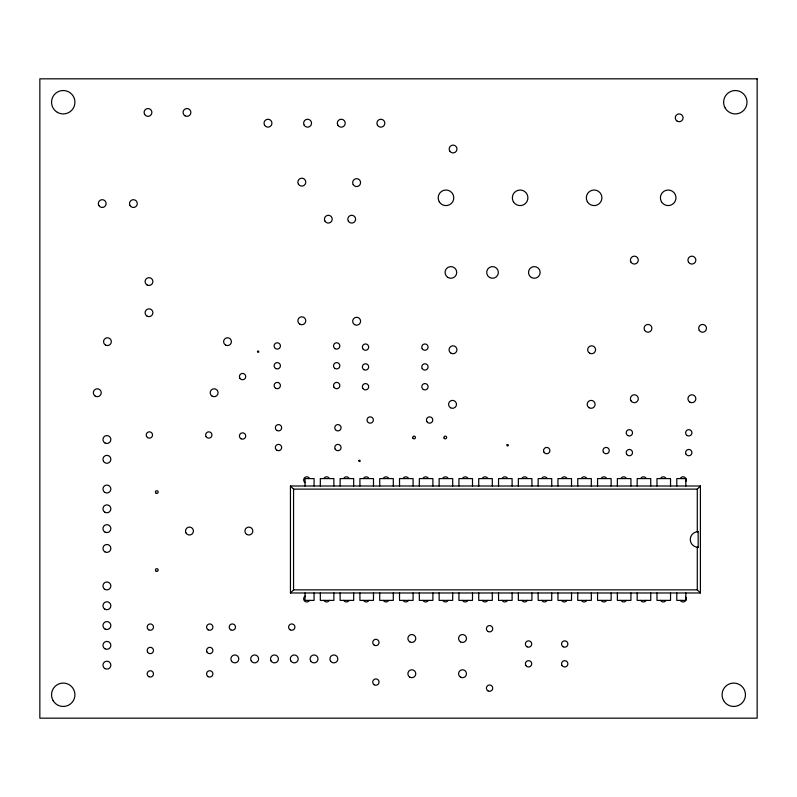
<?xml version="1.0" encoding="UTF-8"?>
<svg xmlns="http://www.w3.org/2000/svg" width="797" height="797" viewBox="0 0 797 797"><rect width="100%" height="100%" fill="white"/><g stroke="black" fill="none" stroke-linecap="round" stroke-linejoin="round"><path stroke-width="1.2" d="M290.447 592.978L293.565 589.86L697.285 589.86L700.404 592.978L700.404 486.001L290.447 486.001L290.447 592.978L700.404 592.978M290.447 486.001L293.565 489.119L697.285 489.119L700.404 486.001M697.285 589.86L697.285 547.25L698.162 547.28L698.162 531.689L697.285 531.729L697.285 489.119M685.818 486.001L685.818 478.598L676.783 478.598L676.783 486.001M685.818 592.978L685.818 600.38L676.783 600.38L676.783 592.978M670.536 486.001L670.536 478.598L656.977 478.598L656.977 486.001M670.536 592.978L670.536 600.38L656.977 600.38L656.977 592.978M650.741 486.001L650.741 478.598L637.172 478.598L637.172 486.001M650.741 592.978L650.741 600.38L637.172 600.38L637.172 592.978M630.935 486.001L630.935 478.598L617.366 478.598L617.366 486.001M630.935 592.978L630.935 600.38L617.366 600.38L617.366 592.978M611.13 486.001L611.13 478.598L597.561 478.598L597.561 486.001M611.13 592.978L611.13 600.38L597.561 600.38L597.561 592.978M591.324 486.001L591.324 478.598L577.755 478.598L577.755 486.001M591.324 592.978L591.324 600.38L577.755 600.38L577.755 592.978M571.519 486.001L571.519 478.598L557.96 478.598L557.96 486.001M571.519 592.978L571.519 600.38L557.96 600.38L557.96 592.978M551.723 486.001L551.723 478.598L538.154 478.598L538.154 486.001M551.723 592.978L551.723 600.38L538.154 600.38L538.154 592.978M531.918 486.001L531.918 478.598L518.349 478.598L518.349 486.001M531.918 592.978L531.918 600.38L518.349 600.38L518.349 592.978M512.112 486.001L512.112 478.598L498.543 478.598L498.543 486.001M512.112 592.978L512.112 600.38L498.543 600.38L498.543 592.978M492.307 486.001L492.307 478.598L478.738 478.598L478.738 486.001M492.307 592.978L492.307 600.38L478.738 600.38L478.738 592.978M472.501 486.001L472.501 478.598L458.933 478.598L458.933 486.001M472.501 592.978L472.501 600.38L458.933 600.38L458.933 592.978M452.696 486.001L452.696 478.598L439.137 478.598L439.137 486.001M452.696 592.978L452.696 600.38L439.137 600.38L439.137 592.978M432.901 486.001L432.901 478.598L419.332 478.598L419.332 486.001M432.901 592.978L432.901 600.38L419.332 600.38L419.332 592.978M413.095 486.001L413.095 478.598L399.526 478.598L399.526 486.001M413.095 592.978L413.095 600.38L399.526 600.38L399.526 592.978M393.29 486.001L393.29 478.598L379.721 478.598L379.721 486.001M393.29 592.978L393.29 600.38L379.721 600.38L379.721 592.978M373.484 486.001L373.484 478.598L359.915 478.598L359.915 486.001M373.484 592.978L373.484 600.38L359.915 600.38L359.915 592.978M353.679 486.001L353.679 478.598L340.12 478.598L340.12 486.001M353.679 592.978L353.679 600.38L340.12 600.38L340.12 592.978M333.873 486.001L333.873 478.598L320.314 478.598L320.314 486.001M333.873 592.978L333.873 600.38L320.314 600.38L320.314 592.978M314.078 486.001L314.078 478.598L305.032 478.598L305.032 486.001M314.078 592.978L314.078 600.38L305.032 600.38L305.032 592.978M293.565 489.119L293.565 589.86M698.162 547.28A7.801 7.801 0 0 1 690.262 539.489A7.801 7.801 0 0 1 698.162 531.689M680.339 478.389A3.168 3.168 0 0 1 684.663 477.234A3.168 3.168 0 0 1 685.818 481.557M660.534 478.389A3.168 3.168 0 0 1 666.023 478.389M640.728 478.389A3.168 3.168 0 0 1 646.218 478.389M620.933 478.389A3.168 3.168 0 0 1 626.412 478.389M601.127 478.389A3.168 3.168 0 0 1 606.607 478.389M581.322 478.389A3.168 3.168 0 0 1 586.801 478.389M561.516 478.389A3.168 3.168 0 0 1 566.996 478.389M541.711 478.389A3.168 3.168 0 0 1 547.2 478.389M521.905 478.389A3.168 3.168 0 0 1 527.395 478.389M482.305 478.389A3.168 3.168 0 0 1 487.784 478.389M462.499 478.389A3.168 3.168 0 0 1 467.978 478.389M442.694 478.389A3.168 3.168 0 0 1 448.173 478.389M422.888 478.389A3.168 3.168 0 0 1 428.378 478.389M403.083 478.389A3.168 3.168 0 0 1 408.572 478.389M383.287 478.389A3.168 3.168 0 0 1 388.767 478.389M363.482 478.389A3.168 3.168 0 0 1 368.961 478.389M343.676 478.389A3.168 3.168 0 0 1 349.156 478.389M323.871 478.389A3.168 3.168 0 0 1 329.36 478.389M305.231 482.713A3.168 3.168 0 0 1 304.574 477.742A3.168 3.168 0 0 1 309.555 478.389M309.555 600.38A3.168 3.168 0 0 1 304.574 601.038A3.168 3.168 0 0 1 305.231 596.056M329.36 600.38A3.168 3.168 0 0 1 323.871 600.38M349.156 600.38A3.168 3.168 0 0 1 343.676 600.38M368.961 600.38A3.168 3.168 0 0 1 363.482 600.38M388.767 600.38A3.168 3.168 0 0 1 383.287 600.38M408.572 600.38A3.168 3.168 0 0 1 403.083 600.38M428.378 600.38A3.168 3.168 0 0 1 422.888 600.38M448.173 600.38A3.168 3.168 0 0 1 442.694 600.38M467.978 600.38A3.168 3.168 0 0 1 462.499 600.38M487.784 600.38A3.168 3.168 0 0 1 482.305 600.38M507.589 600.38A3.168 3.168 0 0 1 502.11 600.38M502.11 478.389A3.168 3.168 0 0 1 507.589 478.389M527.395 600.38A3.168 3.168 0 0 1 521.905 600.38M547.2 600.38A3.168 3.168 0 0 1 541.711 600.38M566.996 600.38A3.168 3.168 0 0 1 561.516 600.38M586.801 600.38A3.168 3.168 0 0 1 581.322 600.38M606.607 600.38A3.168 3.168 0 0 1 601.127 600.38M626.412 600.38A3.168 3.168 0 0 1 620.933 600.38M646.218 600.38A3.168 3.168 0 0 1 640.728 600.38M666.023 600.38A3.168 3.168 0 0 1 660.534 600.38M685.818 597.212A3.168 3.168 0 0 1 684.663 601.536A3.168 3.168 0 0 1 680.339 600.38M257.481 351.328L257.77 352.394L258.836 352.105L258.547 351.049L257.481 351.328M358.839 460.487L359.128 461.553L360.194 461.264L359.905 460.198L358.839 460.487M506.982 444.895L507.261 445.951L508.327 445.672L508.048 444.606L506.982 444.895M757.15 78.833L39.85 78.833L39.85 718.167L757.15 718.167L757.15 78.833M423.346 389.464A3.168 3.168 0 0 0 428.099 386.724A3.168 3.168 0 0 0 423.346 383.985A3.168 3.168 0 0 0 423.346 389.464M422.191 368.503A3.168 3.168 0 0 0 427.67 368.503A3.168 3.168 0 0 0 424.931 363.761A3.168 3.168 0 0 0 422.191 368.503M422.191 348.697A3.168 3.168 0 0 0 427.67 348.697A3.168 3.168 0 0 0 424.931 343.955A3.168 3.168 0 0 0 422.191 348.697M274.517 347.532A3.168 3.168 0 0 0 280.006 347.532A3.168 3.168 0 0 0 277.256 342.78A3.168 3.168 0 0 0 274.517 347.532M275.682 368.493A3.168 3.168 0 0 0 280.424 365.753A3.168 3.168 0 0 0 275.682 363.014A3.168 3.168 0 0 0 275.682 368.493M275.682 388.298A3.168 3.168 0 0 0 280.424 385.559A3.168 3.168 0 0 0 275.682 382.819A3.168 3.168 0 0 0 275.682 388.298M333.933 387.143A3.168 3.168 0 0 0 339.412 387.143A3.168 3.168 0 0 0 336.673 382.391A3.168 3.168 0 0 0 333.933 387.143M335.089 368.493A3.168 3.168 0 0 0 339.841 365.753A3.168 3.168 0 0 0 335.089 363.014A3.168 3.168 0 0 0 335.089 368.493M335.089 348.688A3.168 3.168 0 0 0 339.841 345.948A3.168 3.168 0 0 0 335.089 343.208A3.168 3.168 0 0 0 335.089 348.688M686.028 454.19A3.168 3.168 0 0 0 691.517 454.19A3.168 3.168 0 0 0 688.777 449.448A3.168 3.168 0 0 0 686.028 454.19M687.193 435.551A3.168 3.168 0 0 0 691.935 432.801A3.168 3.168 0 0 0 687.193 430.061A3.168 3.168 0 0 0 687.193 435.551M627.777 435.551A3.168 3.168 0 0 0 632.529 432.801A3.168 3.168 0 0 0 627.777 430.061A3.168 3.168 0 0 0 627.777 435.551M626.621 454.19A3.168 3.168 0 0 0 632.101 454.19A3.168 3.168 0 0 0 629.361 449.448A3.168 3.168 0 0 0 626.621 454.19M335.178 449.119A3.168 3.168 0 0 0 340.658 449.119A3.168 3.168 0 0 0 337.918 444.377A3.168 3.168 0 0 0 335.178 449.119M336.334 430.48A3.168 3.168 0 0 0 341.086 427.74A3.168 3.168 0 0 0 336.334 425A3.168 3.168 0 0 0 336.334 430.48M276.928 430.48A3.168 3.168 0 0 0 281.67 427.74A3.168 3.168 0 0 0 276.928 425A3.168 3.168 0 0 0 276.928 430.48M276.928 450.285A3.168 3.168 0 0 0 281.67 447.545A3.168 3.168 0 0 0 276.928 444.796A3.168 3.168 0 0 0 276.928 450.285M206.064 436.567A3.168 3.168 0 0 0 211.544 436.567A3.168 3.168 0 0 0 208.804 431.825A3.168 3.168 0 0 0 206.064 436.567M146.648 436.567A3.168 3.168 0 0 0 152.137 436.567A3.168 3.168 0 0 0 149.398 431.825A3.168 3.168 0 0 0 146.648 436.567M148.75 676.623A3.168 3.168 0 0 0 153.492 673.883A3.168 3.168 0 0 0 148.75 671.144A3.168 3.168 0 0 0 148.75 676.623M208.156 676.623A3.168 3.168 0 0 0 212.909 673.883A3.168 3.168 0 0 0 208.156 671.144A3.168 3.168 0 0 0 208.156 676.623M147.584 652.076A3.168 3.168 0 0 0 153.074 652.076A3.168 3.168 0 0 0 150.334 647.323A3.168 3.168 0 0 0 147.584 652.076M362.774 388.308A3.168 3.168 0 0 0 368.264 388.308A3.168 3.168 0 0 0 365.524 383.566A3.168 3.168 0 0 0 362.774 388.308M412.916 438.171A1.365 1.365 0 0 0 415.277 438.171A1.365 1.365 0 0 0 414.091 436.118A1.365 1.365 0 0 0 412.916 438.171M449.697 150.952A3.895 3.895 0 0 0 456.452 150.952A3.895 3.895 0 0 0 453.075 145.104A3.895 3.895 0 0 0 449.697 150.952M207.001 652.076A3.168 3.168 0 0 0 212.48 652.076A3.168 3.168 0 0 0 209.741 647.323A3.168 3.168 0 0 0 207.001 652.076M148.75 629.839A3.168 3.168 0 0 0 153.492 627.1A3.168 3.168 0 0 0 148.75 624.36A3.168 3.168 0 0 0 148.75 629.839M208.156 629.839A3.168 3.168 0 0 0 212.909 627.1A3.168 3.168 0 0 0 208.156 624.36A3.168 3.168 0 0 0 208.156 629.839M230.771 629.839A3.168 3.168 0 0 0 235.513 627.1A3.168 3.168 0 0 0 230.771 624.36A3.168 3.168 0 0 0 230.771 629.839M290.178 629.839A3.168 3.168 0 0 0 294.93 627.1A3.168 3.168 0 0 0 290.178 624.36A3.168 3.168 0 0 0 290.178 629.839M487.983 631.483A3.168 3.168 0 0 0 492.735 628.733A3.168 3.168 0 0 0 487.983 625.994A3.168 3.168 0 0 0 487.983 631.483M487.983 690.889A3.168 3.168 0 0 0 492.735 688.15A3.168 3.168 0 0 0 487.983 685.41A3.168 3.168 0 0 0 487.983 690.889M603.389 452.168A3.168 3.168 0 0 0 608.868 452.168A3.168 3.168 0 0 0 606.128 447.416A3.168 3.168 0 0 0 603.389 452.168M543.972 452.168A3.168 3.168 0 0 0 549.462 452.168A3.168 3.168 0 0 0 546.712 447.416A3.168 3.168 0 0 0 543.972 452.168M353.201 184.585A3.965 3.965 0 0 0 360.065 184.585A3.965 3.965 0 0 0 356.628 178.648A3.965 3.965 0 0 0 353.201 184.585M354.655 324.668A3.965 3.965 0 0 0 360.593 321.231A3.965 3.965 0 0 0 354.655 317.804A3.965 3.965 0 0 0 354.655 324.668M240.983 438.748A3.168 3.168 0 0 0 245.735 435.999A3.168 3.168 0 0 0 240.983 433.259A3.168 3.168 0 0 0 240.983 438.748M239.827 378.177A3.168 3.168 0 0 0 245.307 378.177A3.168 3.168 0 0 0 242.567 373.424A3.168 3.168 0 0 0 239.827 378.177M426.863 421.603A3.168 3.168 0 0 0 432.353 421.603A3.168 3.168 0 0 0 429.613 416.851A3.168 3.168 0 0 0 426.863 421.603M367.457 421.603A3.168 3.168 0 0 0 372.936 421.603A3.168 3.168 0 0 0 370.197 416.851A3.168 3.168 0 0 0 367.457 421.603M688.459 262.083A3.965 3.965 0 0 0 695.323 262.083A3.965 3.965 0 0 0 691.896 256.146A3.965 3.965 0 0 0 688.459 262.083M689.913 402.166A3.965 3.965 0 0 0 695.851 398.729A3.965 3.965 0 0 0 689.913 395.302A3.965 3.965 0 0 0 689.913 402.166M630.925 262.083A3.965 3.965 0 0 0 637.779 262.083A3.965 3.965 0 0 0 634.352 256.146A3.965 3.965 0 0 0 630.925 262.083M630.925 400.712A3.965 3.965 0 0 0 637.779 400.712A3.965 3.965 0 0 0 634.352 394.774A3.965 3.965 0 0 0 630.925 400.712M450.554 407.775A3.965 3.965 0 0 0 456.492 404.348A3.965 3.965 0 0 0 450.554 400.921A3.965 3.965 0 0 0 450.554 407.775M589.172 407.775A3.965 3.965 0 0 0 595.12 404.348A3.965 3.965 0 0 0 589.172 400.921A3.965 3.965 0 0 0 589.172 407.775M451.022 353.201A3.965 3.965 0 0 0 456.96 349.773A3.965 3.965 0 0 0 451.022 346.336A3.965 3.965 0 0 0 451.022 353.201M98.848 205.526A3.895 3.895 0 0 0 105.602 205.526A3.895 3.895 0 0 0 102.225 199.678A3.895 3.895 0 0 0 98.848 205.526M677.231 121.194A3.895 3.895 0 0 0 683.079 117.817A3.895 3.895 0 0 0 677.231 114.439A3.895 3.895 0 0 0 677.231 121.194M130.031 205.526A3.895 3.895 0 0 0 136.785 205.526A3.895 3.895 0 0 0 133.408 199.678A3.895 3.895 0 0 0 130.031 205.526M644.624 330.277A3.895 3.895 0 0 0 651.368 330.277A3.895 3.895 0 0 0 647.991 324.429A3.895 3.895 0 0 0 644.624 330.277M699.198 330.277A3.895 3.895 0 0 0 705.953 330.277A3.895 3.895 0 0 0 702.575 324.429A3.895 3.895 0 0 0 699.198 330.277M324.957 221.128A3.895 3.895 0 0 0 331.701 221.128A3.895 3.895 0 0 0 328.334 215.28A3.895 3.895 0 0 0 324.957 221.128M348.339 221.128A3.895 3.895 0 0 0 355.093 221.128A3.895 3.895 0 0 0 351.716 215.28A3.895 3.895 0 0 0 348.339 221.128M147.056 284.928A3.895 3.895 0 0 0 152.904 281.55A3.895 3.895 0 0 0 147.056 278.173A3.895 3.895 0 0 0 147.056 284.928M147.056 316.11A3.895 3.895 0 0 0 152.904 312.733A3.895 3.895 0 0 0 147.056 309.356A3.895 3.895 0 0 0 147.056 316.11M156.122 493.243A1.365 1.365 0 0 0 158.165 492.058A1.365 1.365 0 0 0 156.122 490.882A1.365 1.365 0 0 0 156.122 493.243M156.122 571.21A1.365 1.365 0 0 0 158.165 570.024A1.365 1.365 0 0 0 156.122 568.849A1.365 1.365 0 0 0 156.122 571.21M444.098 438.171A1.365 1.365 0 0 0 446.459 438.171A1.365 1.365 0 0 0 445.284 436.118A1.365 1.365 0 0 0 444.098 438.171M447.974 277.495A5.848 5.848 0 0 0 456.741 272.425A5.848 5.848 0 0 0 447.974 267.364A5.848 5.848 0 0 0 447.974 277.495M489.607 277.495A5.848 5.848 0 0 0 498.374 272.425A5.848 5.848 0 0 0 489.607 267.364A5.848 5.848 0 0 0 489.607 277.495M531.4 277.495A5.848 5.848 0 0 0 540.167 272.425A5.848 5.848 0 0 0 531.4 267.364A5.848 5.848 0 0 0 531.4 277.495M246.901 534.478A3.965 3.965 0 0 0 252.838 531.041A3.965 3.965 0 0 0 246.901 527.614A3.965 3.965 0 0 0 246.901 534.478M186.04 533.024A3.965 3.965 0 0 0 192.904 533.024A3.965 3.965 0 0 0 189.467 527.086A3.965 3.965 0 0 0 186.04 533.024M526.966 646.765A3.168 3.168 0 0 0 531.719 644.016A3.168 3.168 0 0 0 526.966 641.276A3.168 3.168 0 0 0 526.966 646.765M525.811 665.405A3.168 3.168 0 0 0 531.29 665.405A3.168 3.168 0 0 0 528.55 660.653A3.168 3.168 0 0 0 525.811 665.405M563.14 646.765A3.168 3.168 0 0 0 567.892 644.016A3.168 3.168 0 0 0 563.14 641.276A3.168 3.168 0 0 0 563.14 646.765M561.985 665.405A3.168 3.168 0 0 0 567.464 665.405A3.168 3.168 0 0 0 564.724 660.653A3.168 3.168 0 0 0 561.985 665.405M374.311 684.812A3.168 3.168 0 0 0 379.053 682.063A3.168 3.168 0 0 0 374.311 679.323A3.168 3.168 0 0 0 374.311 684.812M374.311 645.201A3.168 3.168 0 0 0 379.053 642.462A3.168 3.168 0 0 0 374.311 639.722A3.168 3.168 0 0 0 374.311 645.201M212.151 396.159A3.965 3.965 0 0 0 218.089 392.732A3.965 3.965 0 0 0 212.151 389.305A3.965 3.965 0 0 0 212.151 396.159M95.311 396.159A3.965 3.965 0 0 0 101.249 392.732A3.965 3.965 0 0 0 95.311 389.305A3.965 3.965 0 0 0 95.311 396.159M337.838 125.179A3.965 3.965 0 0 0 344.702 125.179A3.965 3.965 0 0 0 341.275 119.241A3.965 3.965 0 0 0 337.838 125.179M377.449 125.179A3.965 3.965 0 0 0 384.313 125.179A3.965 3.965 0 0 0 380.876 119.241A3.965 3.965 0 0 0 377.449 125.179M264.554 125.179A3.965 3.965 0 0 0 271.408 125.179A3.965 3.965 0 0 0 267.981 119.241A3.965 3.965 0 0 0 264.554 125.179M304.155 125.179A3.965 3.965 0 0 0 311.019 125.179A3.965 3.965 0 0 0 307.592 119.241A3.965 3.965 0 0 0 304.155 125.179M104.925 492.446A3.965 3.965 0 0 0 110.863 489.019A3.965 3.965 0 0 0 104.925 485.592A3.965 3.965 0 0 0 104.925 492.446M104.925 512.252A3.965 3.965 0 0 0 110.863 508.825A3.965 3.965 0 0 0 104.925 505.398A3.965 3.965 0 0 0 104.925 512.252M104.925 532.057A3.965 3.965 0 0 0 110.863 528.63A3.965 3.965 0 0 0 104.925 525.193A3.965 3.965 0 0 0 104.925 532.057M104.925 551.863A3.965 3.965 0 0 0 110.863 548.436A3.965 3.965 0 0 0 104.925 544.999A3.965 3.965 0 0 0 104.925 551.863M104.925 589.362A3.965 3.965 0 0 0 110.863 585.934A3.965 3.965 0 0 0 104.925 582.507A3.965 3.965 0 0 0 104.925 589.362M104.925 609.167A3.965 3.965 0 0 0 110.863 605.74A3.965 3.965 0 0 0 104.925 602.303A3.965 3.965 0 0 0 104.925 609.167M104.925 628.972A3.965 3.965 0 0 0 110.863 625.545A3.965 3.965 0 0 0 104.925 622.108A3.965 3.965 0 0 0 104.925 628.972M104.925 648.778A3.965 3.965 0 0 0 110.863 645.341A3.965 3.965 0 0 0 104.925 641.914A3.965 3.965 0 0 0 104.925 648.778M104.925 668.583A3.965 3.965 0 0 0 110.863 665.146A3.965 3.965 0 0 0 104.925 661.719A3.965 3.965 0 0 0 104.925 668.583M661.44 201.711A7.801 7.801 0 0 0 674.939 201.711A7.801 7.801 0 0 0 668.185 190.015A7.801 7.801 0 0 0 661.44 201.711M587.369 201.711A7.801 7.801 0 0 0 600.868 201.711A7.801 7.801 0 0 0 594.124 190.015A7.801 7.801 0 0 0 587.369 201.711M513.378 201.711A7.801 7.801 0 0 0 526.877 201.711A7.801 7.801 0 0 0 520.132 190.015A7.801 7.801 0 0 0 513.378 201.711M439.227 201.711A7.801 7.801 0 0 0 452.736 201.711A7.801 7.801 0 0 0 445.981 190.015A7.801 7.801 0 0 0 439.227 201.711M185.024 115.814A3.895 3.895 0 0 0 190.872 112.437A3.895 3.895 0 0 0 185.024 109.059A3.895 3.895 0 0 0 185.024 115.814M144.616 114.389A3.895 3.895 0 0 0 151.37 114.389A3.895 3.895 0 0 0 147.993 108.541A3.895 3.895 0 0 0 144.616 114.389M105.503 345.041A3.895 3.895 0 0 0 111.351 341.664A3.895 3.895 0 0 0 105.503 338.287A3.895 3.895 0 0 0 105.503 345.041M225.571 345.041A3.895 3.895 0 0 0 231.419 341.664A3.895 3.895 0 0 0 225.571 338.287A3.895 3.895 0 0 0 225.571 345.041M362.774 348.697A3.168 3.168 0 0 0 368.264 348.697A3.168 3.168 0 0 0 365.524 343.955A3.168 3.168 0 0 0 362.774 348.697M363.94 369.669A3.168 3.168 0 0 0 368.682 366.919A3.168 3.168 0 0 0 363.94 364.179A3.168 3.168 0 0 0 363.94 369.669M57.394 112.357A11.696 11.696 0 0 0 74.938 102.225A11.696 11.696 0 0 0 57.394 92.093A11.696 11.696 0 0 0 57.394 112.357M53.11 700.623A11.696 11.696 0 0 0 73.364 700.623A11.696 11.696 0 0 0 63.242 683.079A11.696 11.696 0 0 0 53.11 700.623M725.19 108.073A11.696 11.696 0 0 0 745.444 108.073A11.696 11.696 0 0 0 735.322 90.529A11.696 11.696 0 0 0 725.19 108.073M723.636 700.623A11.696 11.696 0 0 0 743.89 700.623A11.696 11.696 0 0 0 733.758 683.079A11.696 11.696 0 0 0 723.636 700.623M589.641 353.201A3.965 3.965 0 0 0 595.588 349.773A3.965 3.965 0 0 0 589.641 346.336A3.965 3.965 0 0 0 589.641 353.201M298.387 184.117A3.965 3.965 0 0 0 305.251 184.117A3.965 3.965 0 0 0 301.824 178.179A3.965 3.965 0 0 0 298.387 184.117M299.841 324.2A3.965 3.965 0 0 0 305.779 320.763A3.965 3.965 0 0 0 299.841 317.336A3.965 3.965 0 0 0 299.841 324.2M460.536 677.161A3.965 3.965 0 0 0 466.484 673.734A3.965 3.965 0 0 0 460.536 670.307A3.965 3.965 0 0 0 460.536 677.161M409.847 677.161A3.965 3.965 0 0 0 415.785 673.734A3.965 3.965 0 0 0 409.847 670.307A3.965 3.965 0 0 0 409.847 677.161M460.536 641.904A3.965 3.965 0 0 0 466.484 638.477A3.965 3.965 0 0 0 460.536 635.05A3.965 3.965 0 0 0 460.536 641.904M409.847 641.904A3.965 3.965 0 0 0 415.785 638.477A3.965 3.965 0 0 0 409.847 635.05A3.965 3.965 0 0 0 409.847 641.904M231.419 660.892A3.965 3.965 0 0 0 238.273 660.892A3.965 3.965 0 0 0 234.846 654.955A3.965 3.965 0 0 0 231.419 660.892M251.224 660.892A3.965 3.965 0 0 0 258.079 660.892A3.965 3.965 0 0 0 254.651 654.955A3.965 3.965 0 0 0 251.224 660.892M271.02 660.892A3.965 3.965 0 0 0 277.884 660.892A3.965 3.965 0 0 0 274.457 654.955A3.965 3.965 0 0 0 271.02 660.892M290.825 660.892A3.965 3.965 0 0 0 297.689 660.892A3.965 3.965 0 0 0 294.262 654.955A3.965 3.965 0 0 0 290.825 660.892M310.631 660.892A3.965 3.965 0 0 0 317.495 660.892A3.965 3.965 0 0 0 314.058 654.955A3.965 3.965 0 0 0 310.631 660.892M330.436 660.892A3.965 3.965 0 0 0 337.29 660.892A3.965 3.965 0 0 0 333.863 654.955A3.965 3.965 0 0 0 330.436 660.892M104.925 442.943A3.965 3.965 0 0 0 110.863 439.516A3.965 3.965 0 0 0 104.925 436.079A3.965 3.965 0 0 0 104.925 442.943M103.471 461.294A3.965 3.965 0 0 0 110.335 461.294A3.965 3.965 0 0 0 106.898 455.356A3.965 3.965 0 0 0 103.471 461.294"/></g></svg>
